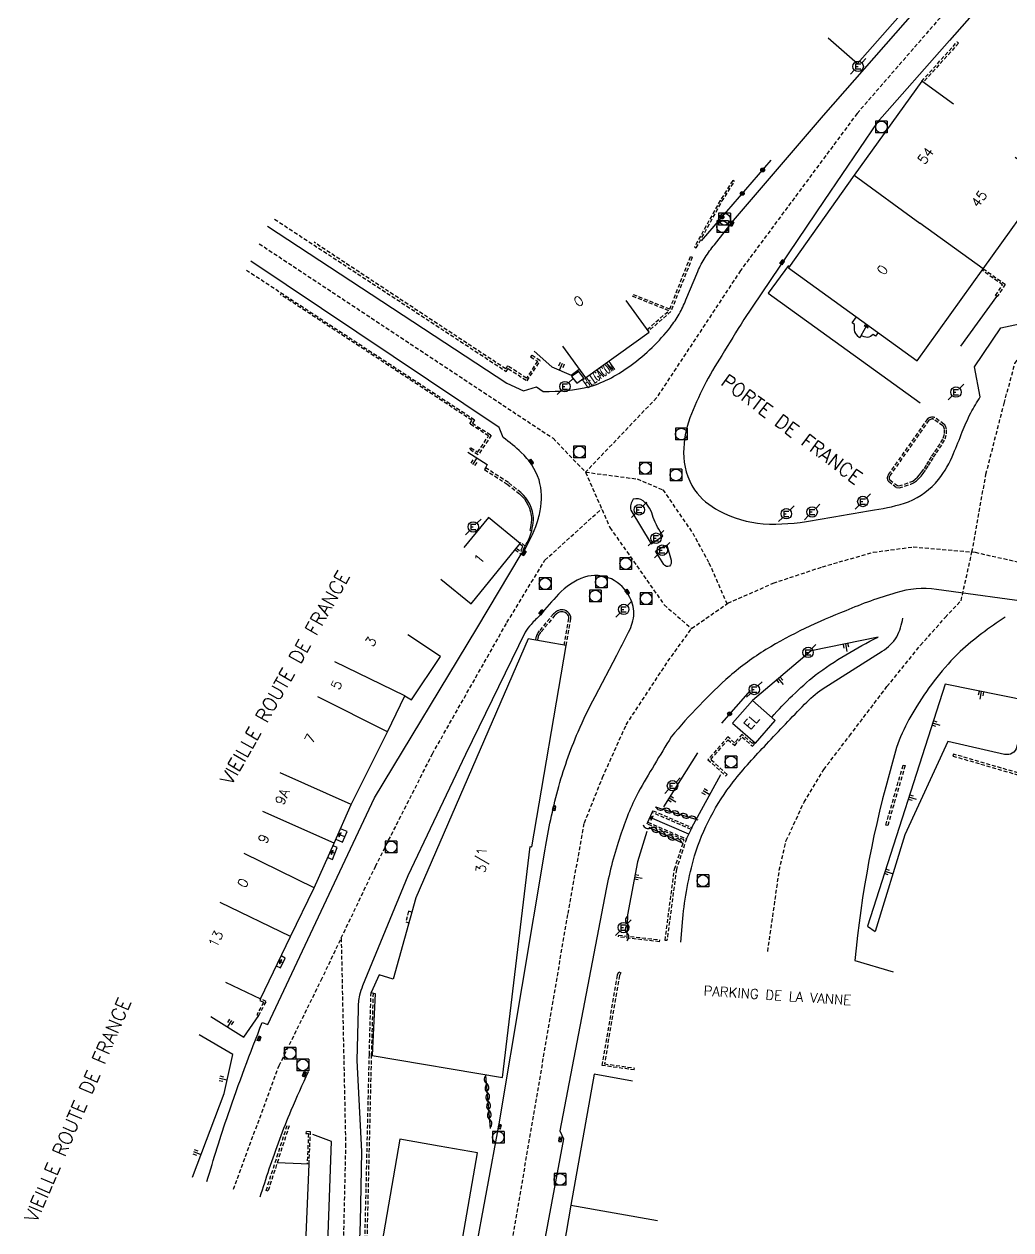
# Model space of a CAD drawing. Header units: millimetres. Extents: x 200040 to 200892, y 53262 to 54000.
# Drawn here: x 200039.5 to 200166.1, y 53456.9 to 53611.6 of the extents above; entities that cross this region are included whole.
import ezdxf
from ezdxf.enums import TextEntityAlignment as Align

# ---------------------------------------------------------------- set-up
doc = ezdxf.new("R2010")
doc.units = ezdxf.units.MM
doc.linetypes.add('DASHED', pattern=[0.75, 0.5, -0.25])
doc.layers.get('0').update_dxf_attribs({"linetype": 'CONTINUOUS'})
for name, color, linetype in [('W0001', 6, 'DASHED'), ('W0008', 7, 'CONTINUOUS'), ('W0100', 7, 'CONTINUOUS'), ('W0112', 1, 'DASHED'), ('W0211', 2, 'CONTINUOUS'), ('W0310', 3, 'CONTINUOUS'), ('W0322', 7, 'CONTINUOUS'), ('W0334', 7, 'CONTINUOUS'), ('W0400', 7, 'CONTINUOUS'), ('W0420', 7, 'CONTINUOUS'), ('W0471', 7, 'CONTINUOUS'), ('W0984', 7, 'CONTINUOUS'), ('W0989', 7, 'CONTINUOUS'), ('W0991', 7, 'CONTINUOUS'), ('W1102', 7, 'CONTINUOUS')]:
    doc.layers.add(name, color=color, linetype=linetype)
doc.styles.get("Standard").update_dxf_attribs({"font": 'romans.shx', "width": 0.85})

# ---------------------------------------------------------------- blocks, each defined once
blk = doc.blocks.new('t310o')
at = {"color": 0, "linetype": 'Continuous'}
for centre, start, end in [((-0.5, 0.38), 216.8699, 323.1304), ((0.5, -0.37), 36.8699, 143.1303)]:
    blk.add_arc(centre, 0.625, start, end, dxfattribs=at)
blk = doc.blocks.new('t211o')
at = {"color": 0, "linetype": 'Continuous'}
for p, q in [((-0.29, 0.5), (-0.29, 0)), ((0, 1), (0, 0)), ((0.29, 0.5), (0.29, 0))]:
    blk.add_line(p, q, dxfattribs=at)
blk = doc.blocks.new('t322o')
at = {"color": 0, "linetype": 'Continuous'}
for radius in [0.25, 0.15]:
    blk.add_circle((0, 0), radius, dxfattribs=at)
blk = doc.blocks.new('T420')
for p, q in [((0.75, 0.75), (-0.75, 0.75)), ((-0.75, 0.75), (-0.75, -0.75)), ((0.75, 0.75), (0.75, -0.75)), ((0.75, -0.75), (-0.75, -0.75))]:
    blk.add_line(p, q)
blk.add_ellipse((0, 0), major_axis=(-0.53, 0.53), ratio=1, start_param=3.926991, end_param=10.210176)
blk = doc.blocks.new('T400')
for p, q in [((-0.15, 0.3), (0.15, 0.3)), ((-0.15, -0.25), (-0.15, 0.3)), ((-0.15, 0.15), (0.15, 0.15)), ((-0.15, 0), (0.15, 0)), ((0.15, 0.3), (0.15, -0.25)), ((-0.15, -0.15), (0.15, -0.15)), ((-0.15, -0.25), (-0.15, -0.3)), ((-0.15, -0.3), (0.15, -0.3)), ((0.15, -0.3), (0.15, -0.25))]:
    blk.add_line(p, q)
blk = doc.blocks.new('T471')
for p, q in [((-0.333334, 0.333334), (-0.333334, -0.333334)), ((-0.333334, 0.333334), (0.333334, 0.333334)), ((-0.333334, 0), (0, 0)), ((0.500001, 0.500001), (1.000002, 1.000002)), ((-0.500001, -0.500001), (-1.000002, -1.000002)), ((-0.333334, -0.333334), (0.333334, -0.333334))]:
    blk.add_line(p, q)
blk.add_ellipse((0, 0), major_axis=(0.471405, 0.471405), ratio=1, start_param=5.4977871438, end_param=11.780972451)

msp = doc.modelspace()

# ---------------------------------------------------------------- linework, layer by layer
at = {"layer": 'W0001'}
for points in [[(200161.1, 53543.89), (200162.89, 53553.87), (200165.22, 53562.95), (200166.61, 53568.07), (200172.44, 53576.46), (200193.41, 53608.36), (200197.61, 53614.88), (200200.96, 53618.48), (200211.78, 53634.11), (200214.95, 53641.05), (200228.95, 53661.26), (200263.99, 53713.79), (200269.87, 53720.49), (200277.86, 53732.83), (200280.69, 53738.94), (200292.44, 53756.81), (200294.78, 53760.06)], [(200266.09, 53754.88), (200258.18, 53741.79), (200255.22, 53733.27), (200232.61, 53698.34), (200191.92, 53652.64), (200146.37, 53600.15), (200131.41, 53579.99), (200120.63, 53563.65), (200111.54, 53554.13)], [(200069.68, 53583.43), (200107.37, 53558.48), (200111.54, 53554.13), (200114.67, 53547.01), (200121.63, 53537.1), (200125.14, 53534.07)], [(200111.54, 53554.13), (200118.15, 53553.26), (200121.45, 53551.87), (200125.28, 53546.31), (200127.37, 53542.49), (200129.66, 53537.27)], [(200066.37, 53462.14), (200072.24, 53478.01), (200077.63, 53488.96), (200084.59, 53503.56), (200091.89, 53517.98), (200101.46, 53534.84), (200106.33, 53542.83), (200113.6, 53549.44)], [(200119.6, 53295.12), (200099.04, 53384.56), (200097.64, 53391.08), (200096.48, 53396.2), (200096.24, 53402.26), (200096.24, 53407.15), (200096.01, 53413.43), (200096.48, 53418.56), (200097.17, 53425.31), (200098.11, 53431.83), (200109.29, 53497.51), (200111.39, 53509.15), (200113.72, 53514.97), (200116.75, 53521.73), (200122.11, 53529.88), (200125.14, 53534.07), (200129.8, 53537.33), (200135.62, 53539.89), (200141.91, 53541.99), (200148.44, 53543.85), (200153.56, 53544.55), (200161.49, 53543.85), (200169.88, 53541.99), (200193.51, 53534.64)], [(200134.91, 53492.65), (200136.39, 53503.07), (200137.28, 53506.87), (200139.56, 53511.81), (200142.09, 53515.99), (200145.39, 53520.29), (200150.2, 53526.62), (200154.51, 53531.94), (200157.67, 53535.49), (200159.7, 53537.64), (200161.1, 53543.89)], [(200080.2, 53494.35), (200080.76, 53467.96), (200079.86, 53427.89), (200081.02, 53416.59), (200083.33, 53402.85), (200085.9, 53390.64), (200088.21, 53380.5), (200098.62, 53347.88), (200101.83, 53337.35), (200103.89, 53332.46), (200106.46, 53329.38), (200109.29, 53328.35), (200111.83, 53328.94)]]:
    msp.add_lwpolyline(points, dxfattribs=at)
at = {"layer": 'W0008', "flags": 128}
for points in [[(200070.75, 53585.67), (200101.44, 53565.53), (200103.56, 53564.57), (200105.25, 53565.08), (200106.12, 53564.49, 0.0646), (200112.09, 53565.1, 0.0881), (200117.37, 53567.86, 0.0729), (200122.43, 53572.74, 0.0339), (200123.55, 53574.41, 0.0292), (200124.41, 53576.23), (200125.94, 53579.88, -0.0426), (200126.89, 53581.68, -0.0258), (200128.06, 53583.3), (200130.51, 53586.4), (200142.04, 53599.86), (200220.31, 53688.98)], [(200184.31, 53639.12), (200158.21, 53609.49), (200148.93, 53598.96), (200142.13, 53588.98), (200131.84, 53573.7, 0.0019), (200129.01, 53569.11, 0.0549), (200124.92, 53561.08, 0.0839), (200124.11, 53556.66, 0.1497), (200125.51, 53551.86, 0.1151), (200128.68, 53549.18, 0.1042), (200134.34, 53547.5, 0.0598), (200140.64, 53547.93, 0.0016), (200148.58, 53549.3, 0.0558), (200152.96, 53550.34, 0.1247), (200156.82, 53553.18, 0.0677), (200158.73, 53556.52, 0.0109), (200159.84, 53559.29, -0.0214), (200160.95, 53561.72, -0.0191), (200162.16, 53563.78), (200161.41, 53567.66), (200164.79, 53572.65), (200168.62, 53573.45)], [(200103.7, 53544.12, 0.058), (200105.51, 53548.22, 0.0225), (200105.71, 53549.19, 0.116), (200105.58, 53553.16, 0.123), (200103.28, 53556.66, 0.03), (200100.99, 53558.58), (200100.46, 53559.87), (200068.62, 53581.19)], [(200062.98, 53463.15, -0.007752), (200065.69, 53471.74, -0.0109), (200070.07, 53483.52), (200070.78, 53483.26), (200084.48, 53512.34), (200097.6, 53534.09), (200103.3, 53543.61)], [(200095.72, 53444.89), (200100.44, 53470.54), (200106.36, 53505.79, -0.0252), (200107.98, 53513.35, -0.0344), (200110.59, 53520.84, -0.0203), (200112.76, 53525.37), (200115.56, 53530.66, 0.0075), (200116.92, 53533.35, 0.0905), (200117.74, 53535.69, 0.1395), (200117.21, 53538.07, 0.1675), (200114.85, 53540.43, 0.1756), (200111.4, 53540.67, 0.126), (200108.08, 53538.46, 0.0224), (200105.72, 53535.8, 0.0117), (200104.55, 53534.61, 0.0731), (200103.79, 53533.59), (200096.16, 53517.9), (200092.03, 53509.29), (200088.75, 53502.33), (200082.95, 53488.26, 0.0264), (200082.56, 53487.04, 0.0526), (200082.36, 53485.23), (200082.2, 53478.65), (200082.82, 53466.97), (200082.64, 53457.92), (200081.77, 53435.81, 0.024)], [(200192.18, 53530.36), (200172.56, 53536.45), (200169.67, 53537.29), (200156.55, 53539.07, 0.111572), (200151.34, 53538.66, 0.0313), (200144.9, 53536.34, 0.0442), (200134.68, 53531.37, 0.0357), (200130.03, 53527.97, 0.0378), (200122.53, 53520.17, 0.008267), (200118.27, 53513.04, 0.0356), (200115.98, 53507.45, 0.0329), (200114.19, 53500.63), (200108.22, 53469.64), (200108.7, 53468.63), (200103.75, 53442.01), (200102.42, 53434.7, 0.0121), (200101.01, 53425.65, 0.018159), (200099.9, 53409.76, 0.009615), (200100, 53406, 0.029), (200102.1, 53390.23, 0.0137), (200105.29, 53373.91), (200113.57, 53338.16), (200117.95, 53319.38), (200123.47, 53296.04)], [(200075.97, 53477.2, 0.0086), (200073.76, 53472.26, 0.0182), (200070.94, 53464.72, 0.0025), (200069.76, 53461.12)], [(200094.83, 53348.62), (200095.53, 53350.79), (200095.52, 53352.22), (200090.59, 53367.16, -0.0014), (200088.05, 53375.24, -0.0044), (200086.1, 53381.23, -0.0272), (200082.51, 53397.02, -0.0101), (200079.08, 53416.73, -0.0269), (200077.8, 53429.12, -0.0201), (200077.98, 53440.88), (200078.96, 53468.27), (200076.57, 53469.16)]]:
    msp.add_lwpolyline(points, format="xyb", dxfattribs=at)
for points in [[(200119.96, 53544.92), (200121.44, 53545.93, -0.0422), (200120.22, 53548.31, 0.1775), (200118.92, 53550.46, 0.2362), (200117.66, 53550.65, 0.223), (200117.34, 53549.26)], [(200121.68, 53544.68), (200121.97, 53544.78), (200122.5, 53542.83, -0.2983), (200122.31, 53542.07, -0.3429), (200121.58, 53542.28), (200120.52, 53544)]]:
    msp.add_lwpolyline(points, format="xyb", close=True, dxfattribs=at)
at = {"layer": 'W0100'}
for p, q in [((200119.54, 53509.24), (200120.1, 53510.47)), ((200124.48, 53507.09), (200125.08, 53508.3))]:
    msp.add_line(p, q, dxfattribs=at)
at = {"layer": 'W0100', "flags": 128}
for points in [[(200142.66, 53609.84), (200146.41, 53606.53), (200150.92, 53611.64), (200157.82, 53619.48), (200161.09, 53623.11), (200166.94, 53629.69), (200171.95, 53635.43), (200177.02, 53641.17), (200182.94, 53647.94), (200186.38, 53651.83), (200189.58, 53655.49), (200192.58, 53658.93), (200195.75, 53662.57), (200200.07, 53667.5), (200203.67, 53671.7), (200212.56, 53681.79), (200219.64, 53689.89), (200225.6, 53696.71), (200229.16, 53700.67), (200232.29, 53705.5), (200234.77, 53709.15), (200236.66, 53711.72), (200239.37, 53716.48), (200235.03, 53718.95)], [(200158.71, 53601.35), (200154.65, 53604.27), (200145.98, 53592.23), (200137.56, 53580.35), (200154.06, 53568.43), (200162.54, 53580.23), (200170.69, 53591.58), (200166.63, 53594.5)], [(200108.6, 53570.29), (200111.52, 53566.23), (200119.68, 53572.07), (200116.76, 53576.14)], [(200092.98, 53540.4), (200096.86, 53537.25), (200103.17, 53545), (200099.09, 53548.32), (200095.93, 53544.45)], [(200065.35, 53488.73), (200069.86, 53486.57), (200073.7, 53494.58), (200076.75, 53500.8), (200079.3, 53506.56), (200081.5, 53511.49), (200086.16, 53520.84), (200088.38, 53525.46), (200089.22, 53524.91), (200092.93, 53530.48), (200088.76, 53533.25)], [(200084.17, 53479.3), (200100.89, 53476.49), (200104.42, 53506.12), (200104.67, 53506.07), (200109.04, 53531.88), (200104.16, 53532.73), (200089.76, 53499.54), (200086.88, 53489.11), (200085.05, 53489.64), (200084.03, 53487.4), (200084.54, 53487.24), (200084.17, 53479.3)], [(200117.56, 53476.02), (200112.64, 53476.89), (200109.66, 53460.1), (200107.61, 53448.07), (200106.56, 53441.98), (200106.56, 53441.98)]]:
    msp.add_lwpolyline(points, dxfattribs=at)
at = {"layer": 'W0100'}
msp.add_lwpolyline([(200149.06, 53572.04), (200148.71, 53571.56), (200148.43, 53571.78, -0.1274), (200147.69, 53571.41, -0.1323), (200146.87, 53571.66), (200146.66, 53571.37, -0.1021), (200146.09, 53572.14, -0.1011), (200146.04, 53573.09), (200145.75, 53573.3), (200146.29, 53574.04)], format="xyb", dxfattribs=at)
for points in [[(200146.87, 53571.66), (200147.67, 53573.04), (200147.29, 53572.94), (200147.77, 53572.65), (200147.67, 53573.04)], [(200129.44, 53520.86), (200129.44, 53520.86)], [(200124.78, 53507.7), (200119.82, 53509.85), (200119.96, 53509.48), (200120.19, 53510), (200119.82, 53509.85)], [(200079.52, 53507.04), (200080.35, 53506.66), (200080.95, 53508.02), (200080.12, 53508.39)], [(200080.65, 53507.34), (200079.82, 53507.71), (200079.96, 53507.34), (200080.19, 53507.86), (200079.82, 53507.71)], [(200078.49, 53504.71), (200079.07, 53504.46), (200079.7, 53505.97), (200079.15, 53506.21)], [(200079.38, 53505.21), (200078.82, 53505.46), (200078.96, 53505.09), (200079.19, 53505.61), (200078.82, 53505.46)], [(200071.88, 53490.79), (200072.41, 53490.54), (200073.03, 53491.81), (200072.5, 53492.07)], [(200072.72, 53491.18), (200072.19, 53491.43), (200072.32, 53491.05), (200072.57, 53491.56), (200072.19, 53491.43)], [(200070.24, 53445.34), (200075.24, 53445.14), (200076.08, 53465.36), (200071.99, 53465.52)]]:
    msp.add_lwpolyline(points, dxfattribs=at)
for points in [[(200109.74, 53566.41), (200110.4, 53565.54), (200111.34, 53566.17), (200110.67, 53567.04)], [(200130.39, 53521.95), (200133.32, 53519.38), (200135.87, 53522.29), (200132.94, 53524.85)]]:
    msp.add_lwpolyline(points, close=True, dxfattribs=at)
at = {"layer": 'W0100', "flags": 128}
msp.add_lwpolyline([(200087.74, 53468.56), (200083.95, 53446.77), (200084.85, 53446.72), (200083.55, 53438.84), (200084.53, 53438.67), (200083.6, 53433.11), (200083.96, 53422.22), (200086.77, 53432.74), (200091.7, 53431.91), (200093.93, 53445.19), (200097.69, 53466.83), (200092.76, 53467.69)], close=True, dxfattribs=at)
at = {"layer": 'W0112'}
for points in [[(200154.65, 53604.27), (200159.19, 53609.31), (200159.38, 53609.14), (200154.85, 53604.13)], [(200071.66, 53586.58), (200101.37, 53567.04), (200101.62, 53567.41), (200104.05, 53565.84), (200105.72, 53568.42), (200104.63, 53569.13), (200104.49, 53568.92), (200105.37, 53568.35), (200103.97, 53566.19), (200101.55, 53567.76), (200101.3, 53567.38), (200076.72, 53583.62)], [(200117.65, 53576.93), (200122.34, 53575.05), (200125, 53581.78), (200125.23, 53581.69), (200122.48, 53574.72), (200119.58, 53572.2)], [(200068.04, 53580.06), (200097.29, 53560.86), (200097.02, 53560.41), (200099.45, 53558.86), (200097.77, 53556.34), (200096.69, 53557.06), (200096.83, 53557.26), (200097.7, 53556.68), (200099.1, 53558.78), (200096.69, 53560.33), (200096.96, 53560.78), (200072.37, 53576.95)], [(200162.54, 53580.23), (200165.37, 53578.23), (200164.34, 53576.65), (200164.13, 53576.79), (200165.03, 53578.17), (200162.39, 53580.03)], [(200119.43, 53572.41), (200122.22, 53574.83), (200117.55, 53576.7)], [(200102.5, 53544.18), (200103.3, 53543.61), (200103.58, 53543.95), (200103.54, 53544.14), (200103.8, 53544.64), (200103.25, 53545.12), (200103.16, 53545.01)], [(200102.66, 53544.37), (200103.26, 53543.95), (200103.31, 53544.02), (200103.28, 53544.18), (200103.49, 53544.58), (200103.1, 53544.92)], [(200109.04, 53531.88), (200109.66, 53535.32), (200109.66, 53535.56), (200109.58, 53535.78), (200109.45, 53536), (200109.27, 53536.18), (200109.06, 53536.33), (200108.87, 53536.41), (200108.67, 53536.45), (200108.48, 53536.47), (200108.28, 53536.45), (200108.09, 53536.4), (200107.94, 53536.33), (200107.8, 53536.26), (200107.67, 53536.16), (200107.54, 53536.05), (200107.43, 53535.94), (200105.61, 53533.78), (200105.52, 53533.66), (200105.43, 53533.53), (200105.36, 53533.4), (200105.29, 53533.26), (200105.24, 53533.12), (200105.21, 53533.02), (200105.18, 53532.91), (200105.16, 53532.81), (200105.13, 53532.7), (200105.11, 53532.56)], [(200108.8, 53531.92), (200109.41, 53535.34), (200109.41, 53535.52), (200109.36, 53535.68), (200109.25, 53535.84), (200109.11, 53535.99), (200108.94, 53536.11), (200108.79, 53536.17), (200108.64, 53536.21), (200108.48, 53536.21), (200108.33, 53536.2), (200108.17, 53536.16), (200108.05, 53536.11), (200107.93, 53536.04), (200107.82, 53535.96), (200107.72, 53535.87), (200107.62, 53535.77), (200105.81, 53533.62), (200105.72, 53533.51), (200105.65, 53533.4), (200105.58, 53533.28), (200105.52, 53533.16), (200105.48, 53533.04), (200105.45, 53532.95), (200105.42, 53532.85), (200105.4, 53532.75), (200105.38, 53532.65), (200105.35, 53532.52)], [(200191.42, 53527.89), (200173.28, 53533.56), (200167.75, 53515.34), (200158.71, 53517.96), (200158.65, 53517.72), (200167.91, 53515.03), (200173.45, 53533.24), (200191.34, 53527.65)], [(200133.13, 53519.55), (200132.93, 53519.34), (200131.6, 53520.5), (200130.65, 53519.41), (200129.79, 53520.16), (200127.24, 53517.25), (200129.52, 53515.17), (200129.69, 53515.35), (200127.59, 53517.27), (200129.81, 53519.81), (200130.67, 53519.06), (200131.63, 53520.15), (200132.94, 53518.99), (200133.32, 53519.38)], [(200089.25, 53497.69), (200088.83, 53497.81), (200088.48, 53496.45), (200088.87, 53496.34)], [(200117.82, 53477.45), (200113.68, 53478.02), (200115.64, 53489.64), (200115.82, 53490.02), (200116.05, 53489.92), (200115.88, 53489.56), (200113.96, 53478.23), (200117.85, 53477.7)], [(200084.28, 53487.32), (200084.06, 53479.42), (200082.84, 53427.95), (200083.98, 53419.95), (200087.31, 53399.2), (200091.97, 53381.88), (200091.72, 53381.82), (200087.07, 53399.14), (200083.74, 53419.91), (200082.59, 53427.94), (200083.81, 53479.42), (200084.03, 53487.4)], [(200073.53, 53470.3), (200070.82, 53461.92), (200070.58, 53462), (200073.29, 53470.38)], [(200076.08, 53465.36), (200076.26, 53469.51), (200075.69, 53469.57), (200075.66, 53469.32), (200076, 53469.29), (200075.83, 53465.36)]]:
    msp.add_lwpolyline(points, dxfattribs=at)
for points in [[(200125.73, 53582.9), (200129.03, 53588.87), (200130.63, 53591.41), (200130.41, 53591.54), (200128.81, 53588.99), (200125.51, 53583.02)], [(200150.39, 53553.86), (200150.34, 53553.75), (200150.3, 53553.64), (200150.26, 53553.53), (200150.24, 53553.42), (200150.24, 53553.31), (200150.25, 53553.23), (200150.27, 53553.15), (200150.3, 53553.08), (200150.35, 53553.01), (200150.41, 53552.96), (200151.44, 53552.16), (200151.75, 53552.11), (200153.24, 53552.6), (200153.62, 53552.77), (200153.97, 53553.01), (200154.28, 53553.3), (200154.57, 53553.62), (200154.84, 53553.96), (200155.2, 53554.48), (200155.53, 53555), (200155.85, 53555.52), (200156.18, 53556.05), (200156.54, 53556.6), (200156.95, 53557.19), (200157.34, 53557.8), (200157.66, 53558.41), (200157.84, 53559.04), (200157.82, 53559.67), (200157.8, 53559.75), (200157.78, 53559.82), (200157.76, 53559.89), (200157.73, 53559.96), (200157.7, 53560.03), (200157.67, 53560.09), (200157.64, 53560.15), (200157.6, 53560.2), (200157.56, 53560.25), (200157.51, 53560.29), (200156.33, 53561.12), (200156.25, 53561.16), (200156.16, 53561.19), (200156.07, 53561.2), (200155.98, 53561.2), (200155.89, 53561.19), (200155.78, 53561.16), (200155.68, 53561.12), (200155.59, 53561.08), (200155.49, 53561.03), (200155.4, 53560.97)], [(200150.61, 53553.73), (200150.57, 53553.65), (200150.53, 53553.56), (200150.5, 53553.47), (200150.49, 53553.4), (200150.49, 53553.32), (200150.49, 53553.28), (200150.51, 53553.24), (200150.52, 53553.2), (200150.54, 53553.17), (200150.57, 53553.15), (200151.54, 53552.4), (200151.73, 53552.37), (200153.15, 53552.83), (200153.5, 53552.99), (200153.81, 53553.21), (200154.1, 53553.47), (200154.38, 53553.78), (200154.63, 53554.11), (200154.99, 53554.62), (200155.32, 53555.13), (200155.64, 53555.65), (200155.97, 53556.19), (200156.33, 53556.74), (200156.74, 53557.33), (200157.12, 53557.92), (200157.42, 53558.51), (200157.59, 53559.07), (200157.57, 53559.64), (200157.56, 53559.68), (200157.54, 53559.74), (200157.52, 53559.81), (200157.5, 53559.87), (200157.47, 53559.93), (200157.45, 53559.98), (200157.42, 53560.02), (200157.4, 53560.05), (200157.38, 53560.07), (200157.36, 53560.09), (200156.19, 53560.91), (200156.15, 53560.93), (200156.11, 53560.94), (200156.06, 53560.95), (200156, 53560.95), (200155.94, 53560.94), (200155.86, 53560.92), (200155.78, 53560.89), (200155.7, 53560.85), (200155.61, 53560.81), (200155.57, 53560.78)], [(200098.59, 53554.46), (200101.5, 53552.59), (200103.09, 53551.31), (200103.41, 53551.02), (200103.69, 53550.69), (200103.94, 53550.32), (200104.15, 53549.93), (200104.33, 53549.52), (200104.41, 53549.28), (200104.48, 53549.04), (200104.54, 53548.8), (200104.58, 53548.55), (200104.6, 53548.32), (200104.6, 53548), (200104.57, 53547.67), (200104.52, 53547.34), (200104.46, 53547.01), (200104.39, 53546.67), (200104.63, 53546.62), (200104.71, 53546.96), (200104.77, 53547.3), (200104.82, 53547.64), (200104.85, 53547.99), (200104.85, 53548.33), (200104.83, 53548.59), (200104.79, 53548.84), (200104.73, 53549.1), (200104.65, 53549.35), (200104.56, 53549.61), (200104.38, 53550.04), (200104.15, 53550.45), (200103.89, 53550.84), (200103.59, 53551.19), (200103.26, 53551.5), (200101.64, 53552.79), (200098.72, 53554.67)], [(200152.52, 53516.49), (200150.29, 53508.8), (200150.05, 53508.87), (200152.28, 53516.56)], [(200125.08, 53508.3), (200120.1, 53510.47), (200120.2, 53510.7), (200125.18, 53508.53)], [(200121.74, 53494.07), (200122.94, 53503.22), (200124.18, 53506.96), (200119.44, 53509.01), (200119.54, 53509.24), (200124.48, 53507.09), (200123.19, 53503.17), (200121.98, 53494.04)], [(200115.8, 53494.76), (200121.02, 53494.14), (200120.99, 53493.89), (200115.77, 53494.51)], [(200069.62, 53484.42), (200070.59, 53486.25), (200069.86, 53486.57), (200069.76, 53486.34), (200070.24, 53486.13), (200069.4, 53484.54)]]:
    msp.add_lwpolyline(points, close=True, dxfattribs=at)
at = {"layer": 'W0211'}
for points in [[(200104.95, 53569.63), (200107.2, 53567.62), (200109.69, 53566.58), (200110.71, 53567.35)], [(200096.46, 53556.71), (200098.92, 53555.11), (200098.72, 53554.67)], [(200149.06, 53532.96), (200140.48, 53531.19), (200132.94, 53524.85)], [(200168.43, 53524.75), (200157.68, 53526.94), (200147.71, 53495.91), (200148.7, 53495.19)], [(200125.88, 53518.14), (200121.55, 53511.22)], [(200119.42, 53508.03), (200118.2, 53504.16), (200116.93, 53497.33)], [(200063.48, 53484.32), (200067.71, 53481.66), (200069.63, 53484.44)], [(200061.15, 53463.7), (200065.21, 53474.44), (200066.32, 53479.43), (200062, 53481.94)]]:
    msp.add_lwpolyline(points, dxfattribs=at)
at = {"layer": 'W0211', "flags": 128}
for points in [[(200135.41, 53522.69, -0.038183), (200141, 53528.1, -0.0462), (200149.06, 53532.96)], [(200168.43, 53524.75), (200166.75, 53518.65, -0.239), (200166.02, 53517.96, -0.1393), (200165.27, 53517.93), (200158, 53519.6), (200152.48, 53507.62), (200148.7, 53495.19)]]:
    msp.add_lwpolyline(points, format="xyb", dxfattribs=at)
msp.add_lwpolyline([(200125.18, 53508.53), (200128.9, 53515.35)], dxfattribs=at)
at = {"layer": 'W0310'}
for p, q in [((200120.46, 53511.22), (200125.92, 53509.53)), ((200119.64, 53508.58), (200124.03, 53506.52))]:
    msp.add_line(p, q, dxfattribs=at)
at = {"layer": 'W0310', "flags": 128}
for points in [[(200116.93, 53497.33), (200116.84, 53494.76)], [(200099.35, 53469.95), (200098.76, 53476.75)]]:
    msp.add_lwpolyline(points, dxfattribs=at)
at = {"layer": 'W0322', "flags": 128}
for points in [[(200126.42, 53583.81), (200135.33, 53594.14)], [(200132.67, 53526.12), (200128.96, 53521.95)]]:
    msp.add_lwpolyline(points, dxfattribs=at)
at = {"layer": 'W0334', "flags": 128}
for points in [[(200137.57, 53580.65), (200134.97, 53577.08), (200154.46, 53563.03)], [(200159.65, 53570.27), (200164.29, 53576.68)]]:
    msp.add_lwpolyline(points, dxfattribs=at)
for points in [[(200103.8, 53544.64, 0.03259), (200104.3, 53545.6, 0.034621), (200104.63, 53546.62)], [(200123.74, 53493.84), (200124.01, 53496.86, -0.024), (200124.58, 53500.84, -0.0267), (200125.53, 53504.91, -0.0478), (200127.57, 53509.88, -0.0439), (200130.48, 53514.41, -0.024), (200134.76, 53519.25, -0.0083), (200139.64, 53524.36, -0.0541), (200141.89, 53526.28), (200149.58, 53531.18, 0.1174), (200151.46, 53533.01, 0.0811), (200152.22, 53535.41)], [(200165.35, 53535.53, 0.0375), (200159.58, 53531.13, 0.0656), (200154.04, 53524.1, 0.0921), (200150.9, 53516.91, 0.047713), (200146.09, 53491.47), (200150.98, 53490.04)]]:
    msp.add_lwpolyline(points, format="xyb", dxfattribs=at)
at = {"layer": 'W1102'}
for p, q in [((200145.98, 53592.23), (200154.42, 53586.07)), ((200162.54, 53580.23), (200154.42, 53586.07)), ((200088.38, 53525.46), (200079.37, 53529.8)), ((200086.16, 53520.84), (200077.21, 53525.3)), ((200081.5, 53511.49), (200072.37, 53515.57)), ((200079.3, 53506.56), (200070.16, 53510.61)), ((200076.75, 53500.8), (200067.77, 53505.2)), ((200073.7, 53494.58), (200064.68, 53498.91)), ((200109.66, 53460.1), (200120.78, 53458.13))]:
    msp.add_line(p, q, dxfattribs=at)

# ---------------------------------------------------------------- block references
at = {"layer": 'W0211'}
for p, rotation in [((200108.58, 53568.12), 157.2631920347361), ((200097.06, 53555.13), 326.8645798489147), ((200144.9, 53532.1), 191.6202187799761), ((200136.28, 53527.66), 220.0597728950519), ((200162.34, 53525.99), 168.497893343694), ((200156.07, 53521.95), 252.1859895775879), ((200126.61, 53513.24), 241.3671737942373), ((200122.25, 53512.33), 238.0156719244235), ((200153.02, 53512.43), 252.1859895775879), ((200117.83, 53502.2), 259.4475783936755), ((200149.96, 53502.91), 252.1859895775879), ((200066.17, 53483.8), 147.8392602762609), ((200064.61, 53476.35), 257.3911199031538), ((200061.3, 53466.93), 249.2865525116764)]:
    msp.add_blockref('t211o', p, dxfattribs=dict(at, rotation=rotation))
at = {"layer": 'W0310'}
for p, rotation in [((200121.51, 53510.89), 342.7971292443561), ((200122.61, 53510.55), 342.7971292443561), ((200123.71, 53510.21), 342.7971292443561), ((200124.82, 53509.87), 342.7971292443561), ((200119.85, 53508.48), 334.8824355135715), ((200120.89, 53507.99), 334.8824355135715), ((200121.94, 53507.5), 334.8824355135715), ((200122.98, 53507.01), 334.8824355135715), ((200116.85, 53495.02), 268.100490161649), ((200116.89, 53496.18), 268.100490161649), ((200098.85, 53475.71), 94.89876604389481), ((200098.95, 53474.56), 94.89876604389481), ((200099.05, 53473.4), 94.89876604389481), ((200099.15, 53472.25), 94.89876604389481), ((200099.25, 53471.1), 94.89876604389481)]:
    msp.add_blockref('t310o', p, dxfattribs=dict(at, rotation=rotation))
at = {"layer": 'W0322'}
for p, rotation in [((200134.26, 53592.9), 49.19693994971348), ((200131.64, 53589.87), 49.19693994971348), ((200129.03, 53586.84), 49.19693994971348), ((200130.01, 53523.13), 228.4096291582734)]:
    msp.add_blockref('t322o', p, dxfattribs=dict(at, rotation=rotation))
at = {"layer": 'W0400'}
for p, rotation in [((200130.3, 53585.98), 152.8241660130917), ((200136.75, 53581.05), 145.8542977705055), ((200104.55, 53555.46), 39.41170079856364), ((200103.62, 53543.77), 328.2603270124434), ((200116.89, 53538.77), 34.11945011579042), ((200105.85, 53536.15), 142.0464406086664), ((200107.5, 53511.03), 167.4010923655779), ((200069.67, 53481.46), 159.7451898346456), ((200075.47, 53476.92), 336.2277710110226), ((200100.51, 53470.16), 170.4257168999395), ((200108.31, 53468.54), 351.2271183270299)]:
    msp.add_blockref('T400', p, dxfattribs=dict(at, rotation=rotation))
at = {"layer": 'W0420'}
for p in [(200149.49, 53598.41), (200129.36, 53586.58), (200129.12, 53585.6), (200123.83, 53559.01), (200110.75, 53556.73), (200119.19, 53554.64), (200123.14, 53553.78), (200116.7, 53542.41), (200106.36, 53539.82), (200113.57, 53540.03), (200112.81, 53538.23), (200119.31, 53537.9), (200130.19, 53516.97), (200086.6, 53506.05), (200126.59, 53501.71), (200073.63, 53479.58), (200075.28, 53478.1), (200100.34, 53468.81), (200108.26, 53463.41)]:
    msp.add_blockref('T420', p, dxfattribs=at)
at = {"layer": 'W0471'}
for p in [(200146.5, 53606.18), (200108.9, 53565.11), (200159.05, 53564.4), (200118.42, 53549.3), (200140.6, 53549.02), (200147.1, 53550.37), (200137.29, 53548.79), (200097.14, 53547.11), (200120.58, 53545.66), (200121.37, 53544.12), (200116.43, 53536.53), (200140.08, 53531.01), (200133.18, 53526.25), (200122.69, 53513.91), (200116.39, 53495.71)]:
    msp.add_blockref('T471', p, dxfattribs=at)

# ---------------------------------------------------------------- texts
at = {"layer": 'W0984', "width": 0.5}
msp.add_text('BELGACOM', height=1.25, rotation=34.6627, dxfattribs=at).set_placement((200113.23, 53566.65), align=Align.MIDDLE)
at = {"layer": 'W0984'}
for s, rotation, p in [('EL', 48.7493, (200132.81, 53522.13)), ('PARKING DE LA VANNE', 356.2851, (200136.15, 53487.01))]:
    msp.add_text(s, height=1.25, rotation=rotation, dxfattribs=at).set_placement(p, align=Align.MIDDLE)
at = {"layer": 'W0989'}
msp.add_text('PORTE DE FRANCE', height=1.75, rotation=323.3283, dxfattribs=at).set_placement((200128.72, 53565.44))
for rotation, p in [(60.4324, (200072.99, 53527.78)), (66.7924, (200046.41, 53472.35))]:
    msp.add_text('VIEILLE ROUTE DE FRANCE', height=1.75, rotation=rotation, dxfattribs=at).set_placement(p, align=Align.MIDDLE)
at = {"layer": 'W0991'}
for s, rotation, p in [('54', 54.2746, (200155.15, 53594.72)), ('45', 54.2952, (200162.01, 53589.19)), ('0', 54.2952, (200149.61, 53580.08)), ('0', 35.6069, (200110.65, 53576.06)), ('1', 50.8539, (200097.9, 53543.01)), ('3', 56.3327, (200084, 53532.41)), ('5', 64.2998, (200079.61, 53526.84)), ('7', 63.5125, (200076.22, 53519.96)), ('9A', 65.9783, (200072.64, 53512.49)), ('9', 66.1133, (200070.25, 53507.12)), ('3/1', 87.309, (200098.26, 53504.38)), ('0', 63.8572, (200067.6, 53501.44)), ('13', 64.3977, (200064.12, 53494.25))]:
    msp.add_text(s, height=1.25, rotation=rotation, dxfattribs=at).set_placement(p, align=Align.MIDDLE)

doc.saveas('drawing.dxf')
